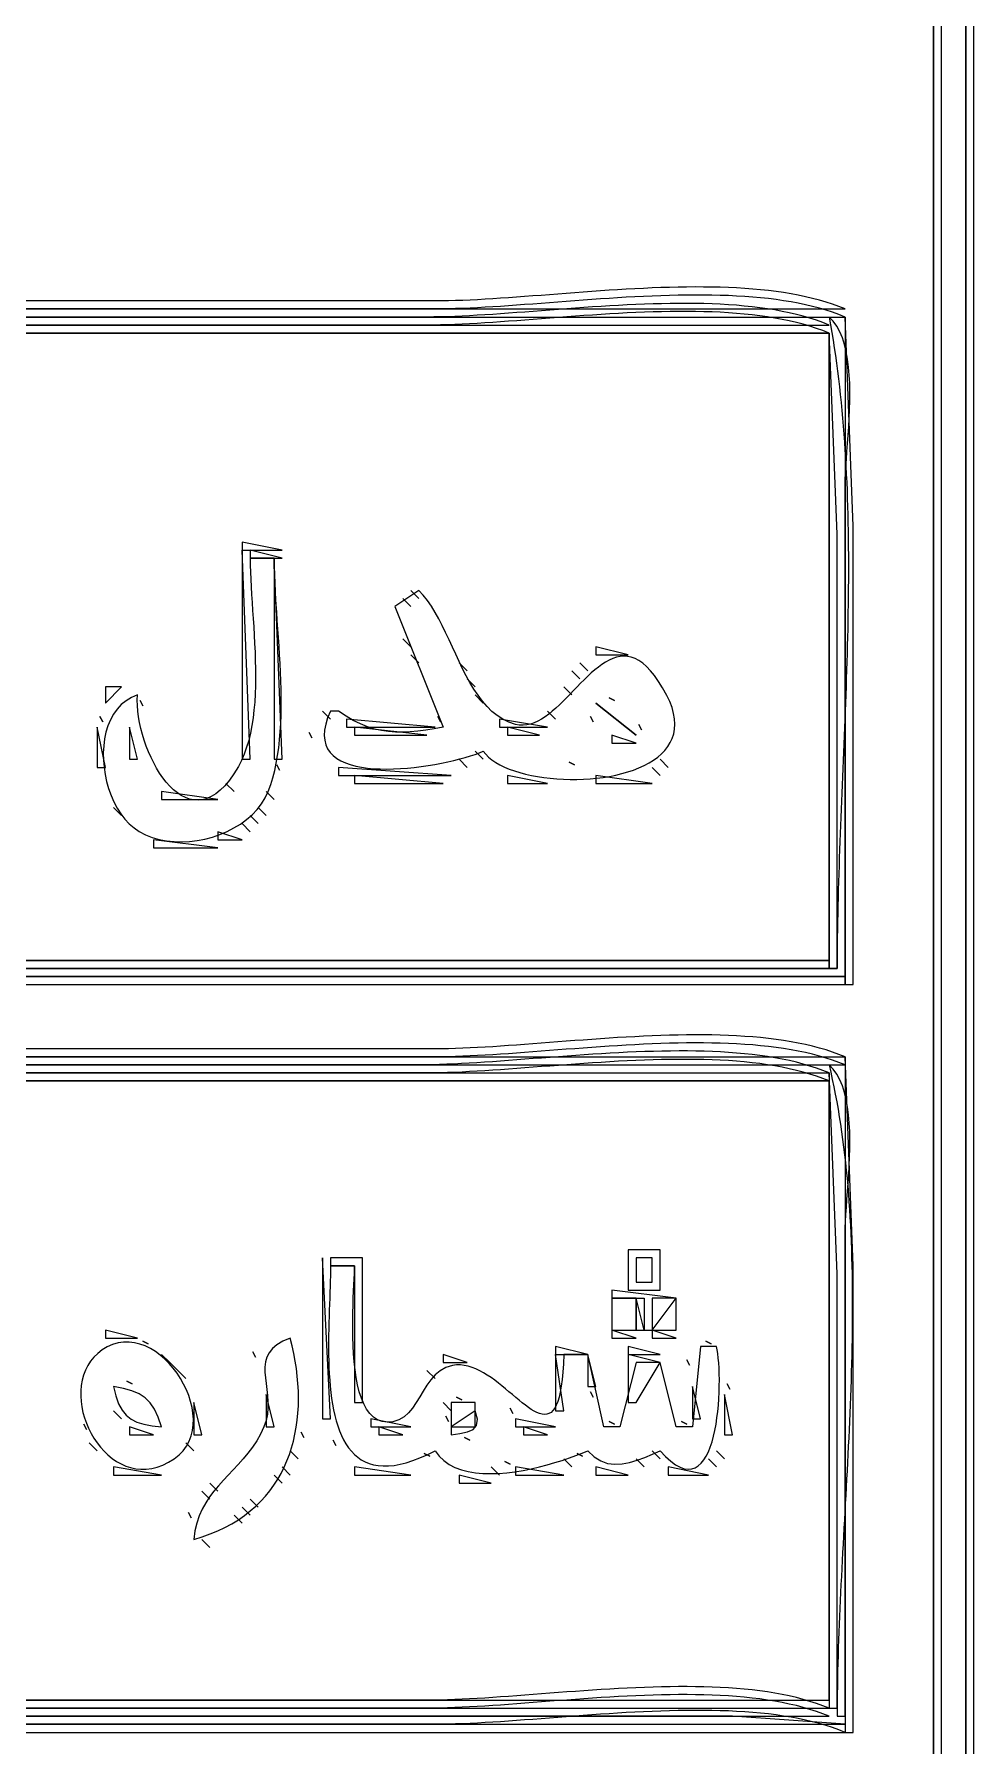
# Model space of a CAD drawing. Extents: x 0 to 1288, y 0 to 860.
# Drawn here: x 1171.2 to 1288, y 434.3 to 647.2 of the extents above; entities that cross this region are included whole.
import ezdxf

# ---------------------------------------------------------------- set-up
doc = ezdxf.new("R2010")
doc.units = 0
for name, color, linetype in [('C19', 19, 'CONTINUOUS'), ('C250', 250, 'CONTINUOUS'), ('C251', 251, 'CONTINUOUS'), ('C252', 252, 'CONTINUOUS'), ('C253', 253, 'CONTINUOUS'), ('C254', 254, 'CONTINUOUS'), ('C29', 29, 'CONTINUOUS'), ('C37', 37, 'CONTINUOUS'), ('C59', 59, 'CONTINUOUS'), ('C7', 7, 'CONTINUOUS')]:
    doc.layers.add(name, color=color, linetype=linetype)

msp = doc.modelspace()

# ---------------------------------------------------------------- linework, layer by layer
at = {"layer": 'C19'}
for points in [[(1198, 582), (1198.0088, 581.1619), (1198.0338, 580.2896), (1198.0723, 579.3859), (1198.1218, 578.454), (1198.1799, 577.4966), (1198.2441, 576.517), (1198.3117, 575.518), (1198.3804, 574.5028), (1198.4476, 573.4742), (1198.5108, 572.4353), (1198.5675, 571.3892), (1198.6152, 570.3387), (1198.6514, 569.2869), (1198.6735, 568.2369), (1198.6791, 567.1915), (1198.6656, 566.1539), (1198.6306, 565.127), (1198.5716, 564.1139), (1198.4859, 563.1174), (1198.3712, 562.1407), (1198.2249, 561.1867), (1198.0445, 560.2585), (1197.8274, 559.359), (1197.5713, 558.4913), (1197.2736, 557.6583), (1196.9317, 556.8631), (1196.5432, 556.1087), (1195.9852, 555.1857), (1195.4243, 554.3887), (1194.8618, 553.7126), (1194.299, 553.1525), (1193.7373, 552.7035), (1193.178, 552.3605), (1192.6226, 552.1185), (1192.0724, 551.9726), (1191.5288, 551.9179), (1190.9931, 551.9493), (1190.4667, 552.0618), (1189.9509, 552.2505), (1189.4472, 552.5105), (1188.9569, 552.8366), (1188.4813, 553.224), (1188.0218, 553.6677), (1187.5798, 554.1628), (1187.1567, 554.7041), (1186.7538, 555.2868), (1186.3724, 555.9058), (1186.014, 556.5563), (1185.68, 557.2332), (1185.3716, 557.9315), (1185.0902, 558.6464), (1184.8372, 559.3727), (1184.614, 560.1055), (1184.422, 560.8399), (1184.2624, 561.5708), (1184.1367, 562.2934), (1184.0463, 563.0025), (1183.9924, 563.6933), (1183.9765, 564.3608), (1184, 565), (1183.2502, 564.6892), (1182.5777, 564.2859), (1181.9807, 563.798), (1181.4579, 563.2333), (1181.0076, 562.5998), (1180.6283, 561.9054), (1180.3186, 561.1581), (1180.0769, 560.3657), (1179.9017, 559.5362), (1179.7914, 558.6775), (1179.7445, 557.7976), (1179.7595, 556.9043), (1179.835, 556.0055), (1179.9692, 555.1093), (1180.1608, 554.2235), (1180.4082, 553.356), (1180.7099, 552.5148), (1181.0644, 551.7079), (1181.47, 550.943), (1181.9254, 550.2281), (1182.429, 549.5713), (1182.9793, 548.9803), (1183.5746, 548.4631), (1184.2137, 548.0277), (1185.0015, 547.617), (1185.8373, 547.2875), (1186.7134, 547.0371), (1187.622, 546.864), (1188.5554, 546.7661), (1189.5057, 546.7416), (1190.4654, 546.7886), (1191.4265, 546.905), (1192.3814, 547.089), (1193.3224, 547.3386), (1194.2416, 547.6519), (1195.1313, 548.0269), (1195.9837, 548.4618), (1196.7912, 548.9546), (1197.546, 549.5033), (1198.2403, 550.106), (1198.8664, 550.7608), (1199.4164, 551.4658), (1199.8828, 552.219), (1200.2577, 553.0185)], [(1219, 578), (1216, 576), (1222, 561), (1220.9118, 560.8055), (1219.8734, 560.6397), (1218.8785, 560.5085), (1217.9207, 560.4176), (1216.9938, 560.3728), (1216.0915, 560.3799), (1215.2074, 560.4447), (1214.3352, 560.573), (1213.4687, 560.7705), (1212.6015, 561.0431), (1211.7273, 561.3966), (1210.8399, 561.8367), (1209.9329, 562.3692), (1209, 563), (1208, 563), (1207.6468, 562.1493), (1207.4029, 561.3624), (1207.2633, 560.6371), (1207.2227, 559.9715), (1207.276, 559.3636), (1207.4181, 558.8113), (1207.6438, 558.3127), (1207.9479, 557.8658), (1208.3254, 557.4685), (1208.7709, 557.1189), (1209.2795, 556.8149), (1209.846, 556.5545), (1210.4651, 556.3358), (1211.1319, 556.1567), (1211.841, 556.0153), (1212.5874, 555.9094), (1213.3659, 555.8372), (1214.1713, 555.7966), (1214.9986, 555.7856), (1215.8425, 555.8021), (1216.698, 555.8443), (1217.5598, 555.9101), (1218.4229, 555.9975), (1219.282, 556.1044), (1220.132, 556.2289), (1220.9678, 556.369), (1221.7842, 556.5227), (1222.5761, 556.6879), (1223.3383, 556.8627), (1224.0657, 557.0451), (1224.7531, 557.233), (1225.3953, 557.4244), (1225.9874, 557.6174), (1226.5239, 557.8099), (1227, 558), (1227.3036, 557.6231), (1227.6657, 557.266), (1228.083, 556.929), (1228.552, 556.6125), (1229.0692, 556.3167), (1229.6312, 556.0419), (1230.2345, 555.7885), (1230.8757, 555.5567), (1231.5515, 555.3468), (1232.2582, 555.1592), (1232.9926, 554.9941), (1233.7511, 554.8518), (1234.5303, 554.7327), (1235.3268, 554.6371), (1236.1371, 554.5652), (1236.9578, 554.5173), (1237.7855, 554.4939), (1238.6167, 554.495), (1239.448, 554.5212), (1240.2759, 554.5726), (1241.097, 554.6496), (1241.9079, 554.7524), (1242.7051, 554.8815), (1243.4852, 555.037), (1244.2447, 555.2193), (1244.9802, 555.4287), (1245.6883, 555.6655), (1246.3655, 555.9299), (1247.0083, 556.2224), (1247.6134, 556.5431), (1248.1774, 556.8925), (1248.6966, 557.2707), (1249.1678, 557.6782), (1249.5875, 558.1152), (1249.9522, 558.5819), (1250.2586, 559.0788), (1250.5031, 559.6061), (1250.6823, 560.1642), (1250.7928, 560.7532), (1250.8311, 561.3736), (1250.7939, 562.0256), (1250.6776, 562.7095), (1250.4788, 563.4257), (1250.1942, 564.1744), (1249.8202, 564.956)], [(1218, 578), (1219, 577), (1218, 578)], [(1249.8201, 564.956), (1249.3071, 565.8803), (1248.8004, 566.6945), (1248.2994, 567.4032), (1247.8041, 568.0109), (1247.3141, 568.5221), (1246.8292, 568.9416), (1246.3491, 569.2738), (1245.8736, 569.5233), (1245.4023, 569.6947), (1244.935, 569.7927), (1244.4715, 569.8216), (1244.0114, 569.7863), (1243.5546, 569.6911), (1243.1008, 569.5408), (1242.6496, 569.3398), (1242.2009, 569.0928), (1241.7543, 568.8043), (1241.3097, 568.4789), (1240.8667, 568.1212), (1240.425, 567.7358), (1239.9845, 567.3273), (1239.5448, 566.9002), (1239.1057, 566.459), (1238.6669, 566.0085), (1238.2282, 565.5531), (1237.7892, 565.0975), (1237.3498, 564.6462), (1236.9097, 564.2038), (1236.4685, 563.7749), (1236.0261, 563.364), (1235.5822, 562.9757), (1235.1365, 562.6147), (1234.6887, 562.2855), (1234.2386, 561.9926), (1233.7859, 561.7407), (1233.3303, 561.5343), (1232.8717, 561.378), (1232.4096, 561.2764), (1231.944, 561.2341), (1231.4744, 561.2556), (1231.0007, 561.3456), (1230.1938, 561.6159), (1229.4408, 561.981), (1228.7377, 562.433), (1228.0805, 562.9644), (1227.4652, 563.5676), (1226.8878, 564.2349), (1226.3443, 564.9588), (1225.8307, 565.7315), (1225.343, 566.5454), (1224.8773, 567.393), (1224.4295, 568.2666), (1223.9956, 569.1585), (1223.5716, 570.0612), (1223.1536, 570.9669), (1222.7376, 571.8682), (1222.3195, 572.7573), (1221.8953, 573.6266), (1221.4612, 574.4685), (1221.013, 575.2754), (1220.5467, 576.0396), (1220.0585, 576.7535), (1219.5442, 577.4095), (1219, 578)], [(688, 518), (1270, 518), (1269.2315, 518.3066), (1268.4407, 518.5916), (1267.6284, 518.8557), (1266.7954, 519.0994), (1265.9426, 519.3234), (1265.0708, 519.5282), (1264.1808, 519.7146), (1263.2735, 519.883), (1262.3497, 520.0343), (1261.4103, 520.1688), (1260.4562, 520.2874), (1259.488, 520.3905), (1258.5068, 520.4789), (1257.5134, 520.5531), (1256.5085, 520.6138), (1255.493, 520.6616), (1254.4678, 520.697), (1253.4337, 520.7208), (1252.3916, 520.7335), (1251.3423, 520.7357), (1250.2866, 520.7281), (1249.2254, 520.7114), (1248.1595, 520.686), (1247.0897, 520.6527), (1246.017, 520.612), (1244.9422, 520.5646), (1243.866, 520.5111), (1242.7893, 520.4521), (1241.7131, 520.3882), (1240.638, 520.3201), (1239.565, 520.2483), (1238.4949, 520.1736), (1237.4286, 520.0964), (1236.3668, 520.0175), (1235.3105, 519.9374), (1234.2605, 519.8568), (1233.2175, 519.7763), (1232.1826, 519.6964), (1231.1564, 519.6179), (1230.1398, 519.5414), (1229.1338, 519.4674), (1228.139, 519.3966), (1227.1565, 519.3296), (1226.1869, 519.267), (1225.2312, 519.2095), (1224.2902, 519.1576), (1223.3648, 519.112), (1222.4557, 519.0733), (1221.5638, 519.0422), (1220.69, 519.0191), (1219.8351, 519.0048), (1219, 519), (1100, 519)], [(1246, 490), (1246, 486), (1247, 486), (1246, 490)], [(1180.228394, 483.928253), (1179.6067, 483.551), (1179.0553, 483.1255), (1178.572, 482.6558), (1178.155, 482.1462), (1177.8024, 481.601), (1177.5123, 481.0242), (1177.2829, 480.4202), (1177.1123, 479.7931), (1176.9985, 479.1472), (1176.9398, 478.4868), (1176.9342, 477.816), (1176.9798, 477.139), (1177.0748, 476.4601), (1177.2174, 475.7835), (1177.4055, 475.1134), (1177.6374, 474.4541), (1177.9111, 473.8098), (1178.2248, 473.1846), (1178.5766, 472.5829), (1178.9647, 472.0088), (1179.3871, 471.4665), (1179.8419, 470.9604), (1180.3273, 470.4945), (1180.8415, 470.0732), (1181.3824, 469.7006), (1181.9484, 469.381), (1182.5373, 469.1187), (1183.1475, 468.9177), (1183.777, 468.7823), (1184.4239, 468.7169), (1185.0864, 468.7255), (1185.7625, 468.8124), (1186.4505, 468.9819), (1187.1483, 469.2381), (1187.8542, 469.5853), (1188.5663, 470.0277)]]:
    msp.add_lwpolyline(points, dxfattribs=at)
at = {"layer": 'C250'}
for points in [[(1, 859), (1, 2), (1287, 2), (1287, 859), (1, 859)], [(689, 610), (689, 532), (1270, 532), (1270, 610), (689, 610)], [(1197, 583), (1197, 557), (1198, 557), (1197, 583)], [(1201, 582), (1201, 557), (1202, 557), (1201, 582)], [(1217, 572), (1218, 571), (1217, 572)], [(1241, 571), (1241, 570), (1245, 570), (1241, 571)], [(1242.666626, 564.666687), (1243.333374, 564.333313), (1242.666626, 564.666687)], [(1207, 563), (1208, 562), (1207, 563)], [(1235, 563), (1236, 562), (1235, 563)], [(1179, 561), (1179, 556), (1180, 556), (1179, 561)], [(1205.333374, 560.333313), (1205.666626, 559.666687), (1205.333374, 560.333313)], [(1211, 561), (1211, 560), (1220, 560), (1211, 561)], [(1249, 557), (1250, 556), (1249, 557)], [(1230, 555), (1230, 554), (1235, 554), (1230, 555)], [(688, 517), (1270, 517), (1269.2305, 517.3067), (1268.4384, 517.5915), (1267.6246, 517.855), (1266.7898, 518.0977), (1265.935, 518.3204), (1265.061, 518.5237), (1264.1687, 518.7081), (1263.259, 518.8745), (1262.3327, 519.0234), (1261.3908, 519.1554), (1260.434, 519.2712), (1259.4633, 519.3714), (1258.4795, 519.4568), (1257.4835, 519.5278), (1256.4761, 519.5853), (1255.4583, 519.6297), (1254.4309, 519.6618), (1253.3947, 519.6822), (1252.3507, 519.6916), (1251.2997, 519.6905), (1250.2426, 519.6797), (1249.1802, 519.6597), (1248.1135, 519.6312), (1247.0432, 519.5949), (1245.9703, 519.5514), (1244.8957, 519.5014), (1243.8201, 519.4454), (1242.7446, 519.3841), (1241.6698, 519.3183), (1240.5968, 519.2484), (1239.5264, 519.1752), (1238.4594, 519.0993), (1237.3967, 519.0214), (1236.3392, 518.942), (1235.2878, 518.8619), (1234.2434, 518.7816), (1233.2067, 518.7019), (1232.1787, 518.6233), (1231.1602, 518.5465), (1230.1522, 518.4722), (1229.1555, 518.4009), (1228.1709, 518.3334), (1227.1993, 518.2703), (1226.2416, 518.2122), (1225.2987, 518.1597), (1224.3714, 518.1136), (1223.4606, 518.0744), (1222.5672, 518.0428), (1221.6921, 518.0194), (1220.836, 518.0049), (1220, 518), (1101, 518)], [(1272, 520), (1272, 436), (1273, 436), (1273, 494), (1272, 520)], [(1270, 519), (1270.2096, 518.0965), (1270.4099, 517.1875), (1270.6009, 516.2729), (1270.7829, 515.353), (1270.956, 514.4279), (1271.1204, 513.4977), (1271.2762, 512.5625), (1271.4236, 511.6225), (1271.5629, 510.6779), (1271.694, 509.7286), (1271.8174, 508.775), (1271.933, 507.817), (1272.0411, 506.8549), (1272.1418, 505.8887), (1272.2353, 504.9187), (1272.3218, 503.9449), (1272.4015, 502.9674), (1272.4744, 501.9865), (1272.5409, 501.0022), (1272.601, 500.0147), (1272.6549, 499.0241), (1272.7029, 498.0305), (1272.7449, 497.034), (1272.7814, 496.0349), (1272.8123, 495.0332), (1272.8379, 494.029), (1272.8583, 493.0226), (1272.8738, 492.014), (1272.8844, 491.0033), (1272.8904, 489.9907), (1272.8919, 488.9764), (1272.8891, 487.9604), (1272.8821, 486.9429), (1272.8712, 485.9241), (1272.8565, 484.904), (1272.8381, 483.8828), (1272.8163, 482.8606), (1272.7912, 481.8375), (1272.7629, 480.8138), (1272.7317, 479.7894), (1272.6978, 478.7647), (1272.6612, 477.7396), (1272.6221, 476.7143), (1272.5808, 475.689), (1272.5374, 474.6637), (1272.492, 473.6387), (1272.4449, 472.614), (1272.3962, 471.5898), (1272.346, 470.5662), (1272.2946, 469.5434), (1272.2421, 468.5214), (1272.1887, 467.5005), (1272.1346, 466.4807), (1272.0798, 465.4621), (1272.0247, 464.445), (1271.9693, 463.4294), (1271.9138, 462.4155), (1271.8584, 461.4034), (1271.8033, 460.3933), (1271.7487, 459.3852), (1271.6946, 458.3793), (1271.6413, 457.3758), (1271.589, 456.3747), (1271.5378, 455.3762), (1271.4879, 454.3805), (1271.4394, 453.3876), (1271.3925, 452.3977), (1271.3475, 451.411), (1271.3044, 450.4275), (1271.2634, 449.4475), (1271.2247, 448.4709), (1271.1886, 447.498), (1271.155, 446.529), (1271.1243, 445.5638), (1271.0965, 444.6027), (1271.0719, 443.6458), (1271.0506, 442.6933), (1271.0328, 441.7451), (1271.0187, 440.8016), (1271.0084, 439.8628), (1271.0021, 438.9289), (1271, 438), (1272, 438), (1272, 498), (1272.0119, 498.7367), (1272.045, 499.5405), (1272.0948, 500.404), (1272.1571, 501.32), (1272.2276, 502.2811), (1272.3019, 503.2802), (1272.3759, 504.3098), (1272.4452, 505.3627), (1272.5055, 506.4317), (1272.5525, 507.5094), (1272.5819, 508.5886), (1272.5894, 509.6619), (1272.5708, 510.7222), (1272.5217, 511.762), (1272.4378, 512.7741), (1272.3149, 513.7513), (1272.1486, 514.6862), (1271.9347, 515.5715), (1271.6688, 516.4), (1271.3467, 517.1644), (1270.964, 517.8574), (1270.5166, 518.4716), (1270, 519)], [(1207, 495), (1207, 475), (1208, 475), (1207, 495)], [(1208, 494), (1207.9963, 493.3963), (1207.986, 492.7644), (1207.9703, 492.1065), (1207.9502, 491.4247), (1207.927, 490.7213), (1207.9017, 489.9982), (1207.8755, 489.2578), (1207.8495, 488.5022), (1207.8248, 487.7334), (1207.8027, 486.9538), (1207.7842, 486.1653), (1207.7705, 485.3703), (1207.7626, 484.5707), (1207.7618, 483.7689), (1207.7692, 482.9669), (1207.7859, 482.1669), (1207.8131, 481.3711), (1207.8518, 480.5816), (1207.9033, 479.8005), (1207.9686, 479.0301), (1208.0489, 478.2725), (1208.1453, 477.5298), (1208.259, 476.8042), (1208.3912, 476.0979), (1208.5428, 475.4129), (1208.7152, 474.7515), (1208.9093, 474.1159), (1209.1264, 473.508), (1209.3676, 472.9303), (1209.634, 472.3847), (1209.9268, 471.8734), (1210.2471, 471.3987), (1210.596, 470.9625), (1210.9747, 470.5672), (1211.3842, 470.2149), (1211.8259, 469.9077), (1212.3007, 469.6477), (1212.8098, 469.4372), (1213.3544, 469.2782), (1213.9355, 469.173), (1214.5544, 469.1237), (1215.2121, 469.1324), (1215.9099, 469.2013), (1216.6488, 469.3326), (1217.4299, 469.5284), (1218.2545, 469.7909), (1219.1236, 470.1222), (1220.0384, 470.5245), (1221, 471), (1221.5009, 470.3472), (1222.0863, 469.7914), (1222.7487, 469.3274), (1223.4807, 468.9498), (1224.2746, 468.6535), (1225.123, 468.4333), (1226.0185, 468.284), (1226.9535, 468.2003), (1227.9206, 468.177), (1228.9122, 468.2089), (1229.9208, 468.2909), (1230.9391, 468.4176), (1231.9594, 468.5839), (1232.9743, 468.7845), (1233.9763, 469.0142), (1234.958, 469.2679), (1235.9117, 469.5402), (1236.8301, 469.8261), (1237.7056, 470.1202), (1238.5307, 470.4174), (1239.298, 470.7123), (1240, 471), (1240.7896, 470.2531), (1241.6139, 469.7471), (1242.4692, 469.4539), (1243.3516, 469.3454), (1244.2573, 469.3935), (1245.1823, 469.5701), (1246.1229, 469.8472), (1247.0753, 470.1965), (1248.0356, 470.5902), (1249, 471), (1249.6746, 470.2845), (1250.3101, 469.7131), (1250.9074, 469.2786), (1251.4675, 468.9738), (1251.9913, 468.7915), (1252.4798, 468.7246), (1252.934, 468.7659), (1253.3549, 468.9082), (1253.7434, 469.1444), (1254.1006, 469.4673), (1254.4273, 469.8697), (1254.7247, 470.3445), (1254.9936, 470.8845), (1255.235, 471.4825), (1255.45, 472.1314), (1255.6395, 472.824), (1255.8044, 473.5531), (1255.9458, 474.3116), (1256.0646, 475.0923), (1256.1619, 475.888), (1256.2385, 476.6916), (1256.2954, 477.4958), (1256.3337, 478.2936), (1256.3543, 479.0778), (1256.3583, 479.8411), (1256.3464, 480.5765), (1256.3199, 481.2767), (1256.2795, 481.9347), (1256.2264, 482.5431), (1256.1614, 483.0949), (1256.0856, 483.5829), (1256, 484), (1254, 484), (1253, 474), (1251, 474), (1249, 482), (1246, 482), (1244, 474), (1242, 474), (1240, 483), (1237, 483), (1236.9592, 481.8422), (1236.8963, 480.7982), (1236.8116, 479.8635), (1236.7059, 479.0337), (1236.5796, 478.3045), (1236.4334, 477.6712), (1236.2678, 477.1296), (1236.0833, 476.6753), (1235.8807, 476.3036), (1235.6603, 476.0104), (1235.4229, 475.791), (1235.1689, 475.6412), (1234.899, 475.5564), (1234.6137, 475.5322), (1234.3136, 475.5643), (1233.9993, 475.6481), (1233.6712, 475.7793), (1233.3301, 475.9534), (1232.9765, 476.1661), (1232.6109, 476.4127), (1232.2339, 476.6891), (1231.8461, 476.9906), (1231.4481, 477.313), (1231.0404, 477.6517), (1230.6236, 478.0024), (1230.1983, 478.3605), (1229.765, 478.7218), (1229.3244, 479.0817), (1228.8769, 479.4358), (1228.4232, 479.7797), (1227.9639, 480.109), (1227.4994, 480.4192), (1227.0304, 480.706), (1226.5575, 480.9648), (1226.0812, 481.1913), (1225.6021, 481.3811), (1225.1207, 481.5296), (1224.6377, 481.6326), (1224.1536, 481.6854), (1223.6689, 481.6838), (1223.1844, 481.6234), (1222.3575, 481.3723), (1221.6442, 480.9734), (1221.025, 480.4539), (1220.4808, 479.8411), (1219.9922, 479.1623), (1219.5399, 478.4448), (1219.1046, 477.7159), (1218.667, 477.0029), (1218.2079, 476.333), (1217.708, 475.7336), (1217.1478, 475.2319), (1216.5083, 474.8553), (1215.77, 474.6311), (1215.0664, 474.5752), (1214.4299, 474.6595), (1213.857, 474.8742), (1213.3447, 475.2098), (1212.8899, 475.6564), (1212.4893, 476.2045), (1212.1397, 476.8443), (1211.8381, 477.5661), (1211.5812, 478.3604), (1211.3659, 479.2174), (1211.1891, 480.1273), (1211.0474, 481.0807), (1210.9379, 482.0677), (1210.8573, 483.0787), (1210.8024, 484.104), (1210.7701, 485.1339), (1210.7572, 486.1587), (1210.7606, 487.1689), (1210.7771, 488.1546), (1210.8034, 489.1062), (1210.8366, 490.0141), (1210.8733, 490.8685), (1210.9105, 491.6598), (1210.9449, 492.3782), (1210.9734, 493.0142), (1210.9928, 493.558), (1211, 494), (1208, 494)], [(1243, 490), (1243, 486), (1246, 486), (1246, 490), (1243, 490)], [(1248, 490), (1248, 486), (1251, 486), (1251, 490), (1248, 490)], [(1248, 486), (1248, 485), (1251, 485), (1248, 486)], [(1245, 483), (1245, 477), (1246, 477), (1249, 482), (1245, 483)], [(1181, 479), (1181.2976, 477.839), (1181.6496, 476.8736), (1182.0724, 476.0847), (1182.582, 475.4534), (1183.1947, 474.9609), (1183.9266, 474.5882), (1184.794, 474.3164), (1185.8131, 474.1267), (1187, 474), (1186.5857, 475.194), (1186.1205, 476.1744), (1185.5818, 476.9667), (1184.9471, 477.5964), (1184.1941, 478.089), (1183.3002, 478.4701), (1182.2429, 478.7652), (1181, 479)], [(1223, 477), (1223, 474), (1226, 474), (1226, 477), (1223, 477)], [(1204.333374, 473.333344), (1204.666626, 472.666656), (1204.333374, 473.333344)], [(1214, 474), (1214, 473), (1217, 473), (1214, 474)], [(1190, 472), (1191, 471), (1190, 472)], [(1203, 471), (1204, 470), (1203, 471)], [(1202, 469), (1203, 468), (1202, 469)], [(1228, 469), (1229, 468), (1228, 469)], [(1224, 468), (1224, 467), (1228, 467), (1224, 468)], [(1197, 464), (1198, 463), (1197, 464)], [(687, 438), (687, 437), (1272, 437), (1258, 438), (1227, 438), (1112, 438), (687, 438)]]:
    msp.add_lwpolyline(points, dxfattribs=at)
at = {"layer": 'C251'}
for points in [[(1283, 855), (1283, 6), (1284, 6), (1284, 609), (1284, 782), (1284, 832), (1283, 855)], [(687, 613), (1272, 613), (1271.2315, 613.3066), (1270.4407, 613.5916), (1269.6284, 613.8557), (1268.7954, 614.0994), (1267.9426, 614.3234), (1267.0708, 614.5282), (1266.1808, 614.7146), (1265.2735, 614.883), (1264.3497, 615.0343), (1263.4103, 615.1688), (1262.4562, 615.2874), (1261.488, 615.3905), (1260.5068, 615.4789), (1259.5134, 615.5531), (1258.5085, 615.6138), (1257.493, 615.6616), (1256.4678, 615.697), (1255.4337, 615.7208), (1254.3916, 615.7335), (1253.3423, 615.7357), (1252.2866, 615.7281), (1251.2254, 615.7114), (1250.1595, 615.686), (1249.0897, 615.6527), (1248.017, 615.612), (1246.9422, 615.5646), (1245.866, 615.5111), (1244.7893, 615.4521), (1243.7131, 615.3882), (1242.638, 615.3201), (1241.565, 615.2483), (1240.4949, 615.1736), (1239.4286, 615.0964), (1238.3668, 615.0175), (1237.3105, 614.9374), (1236.2605, 614.8568), (1235.2175, 614.7763), (1234.1826, 614.6964), (1233.1564, 614.6179), (1232.1398, 614.5414), (1231.1338, 614.4674), (1230.139, 614.3966), (1229.1565, 614.3296), (1228.1869, 614.267), (1227.2312, 614.2095), (1226.2902, 614.1576), (1225.3648, 614.112), (1224.4557, 614.0733), (1223.5638, 614.0422), (1222.69, 614.0191), (1221.8351, 614.0048), (1221, 614), (1102, 614)], [(1272, 612), (1272, 529), (1273, 529), (1273, 586), (1272, 612)], [(1270, 610), (1270, 531), (1271, 531), (1271, 585), (1270, 610)], [(1197, 584), (1197, 583), (1202, 583), (1197, 584)], [(1224, 569), (1225, 568), (1224, 569)], [(1239, 569), (1240, 568), (1239, 569)], [(1180, 566), (1180, 564), (1182, 566), (1180, 566)], [(1229, 562), (1229, 561), (1235, 561), (1229, 562)], [(1240.333374, 562.333313), (1240.666626, 561.666687), (1240.333374, 562.333313)], [(1243, 560), (1243, 559), (1246, 559), (1243, 560)], [(1226, 558), (1227, 557), (1226, 558)], [(1209, 556), (1209, 555), (1223, 555), (1209, 556)], [(1237.666626, 556.666687), (1238.333374, 556.333313), (1237.666626, 556.666687)], [(1195, 554), (1196, 553), (1195, 554)], [(1187, 553), (1187, 552), (1194, 552), (1187, 553)], [(1186, 547), (1186, 546), (1194, 546), (1186, 547)], [(1194, 548), (1194, 547), (1197, 547), (1194, 548)], [(689, 517), (689, 440), (1270, 440), (1270, 517), (689, 517)], [(1245, 496), (1245, 491), (1249, 491), (1249, 496), (1245, 496)], [(1254.666626, 484.666656), (1255.333374, 484.333344), (1254.666626, 484.666656)], [(1187, 483), (1188, 482), (1187, 483)], [(1188, 482), (1189, 481), (1188, 482)], [(1222, 483), (1222, 482), (1225, 482), (1222, 483)], [(1252.333374, 482.333344), (1252.666626, 481.666656), (1252.333374, 482.333344)], [(1182.666626, 479.666656), (1183.333374, 479.333344), (1182.666626, 479.666656)], [(1189, 481), (1190, 480), (1189, 481)], [(1220, 481), (1221, 480), (1220, 481)], [(1191, 477), (1191, 473), (1192, 473), (1191, 477)], [(1257, 478), (1257, 473), (1258, 473), (1257, 478)], [(1226, 476), (1223, 474), (1223, 473), (1224.1035, 473.1502), (1225.0326, 473.3514), (1225.737, 473.6703), (1226.1666, 474.1735), (1226.271, 474.9278), (1226, 476)], [(1251.666626, 474.666656), (1252.333374, 474.333344), (1251.666626, 474.666656)], [(1224.666626, 472.666656), (1225.333374, 472.333344), (1224.666626, 472.666656)], [(1232, 474), (1232, 473), (1235, 473), (1232, 474)], [(1178, 472), (1179, 471), (1178, 472)], [(1208.333374, 472.333344), (1208.666626, 471.666656), (1208.333374, 472.333344)], [(1238.666626, 470.666656), (1239.333374, 470.333344), (1238.666626, 470.666656)], [(1211, 469), (1211, 468), (1218, 468), (1211, 469)], [(1229.666626, 469.666656), (1230.333374, 469.333344), (1229.666626, 469.666656)], [(1231, 469), (1231, 468), (1237, 468), (1231, 469)], [(1246, 470), (1247, 469), (1246, 470)], [(1250, 469), (1250, 468), (1255, 468), (1250, 469)], [(1201, 468), (1202, 467), (1201, 468)], [(1192, 466), (1193, 465), (1192, 466)], [(1190.333374, 463.333344), (1190.666626, 462.666656), (1190.333374, 463.333344)], [(1192, 460), (1193, 459), (1192, 460)], [(689, 439), (1270, 439), (1269.2305, 439.3067), (1268.4384, 439.5915), (1267.6245, 439.855), (1266.7898, 440.0977), (1265.9349, 440.3204), (1265.061, 440.5237), (1264.1687, 440.7081), (1263.259, 440.8745), (1262.3327, 441.0234), (1261.3907, 441.1554), (1260.4339, 441.2712), (1259.4632, 441.3714), (1258.4794, 441.4568), (1257.4834, 441.5278), (1256.476, 441.5853), (1255.4582, 441.6297), (1254.4308, 441.6618), (1253.3946, 441.6822), (1252.3506, 441.6916), (1251.2996, 441.6905), (1250.2425, 441.6797), (1249.1802, 441.6597), (1248.1134, 441.6312), (1247.0432, 441.5949), (1245.9703, 441.5514), (1244.8957, 441.5014), (1243.8201, 441.4454), (1242.7445, 441.3841), (1241.6698, 441.3183), (1240.5968, 441.2484), (1239.5264, 441.1752), (1238.4594, 441.0993), (1237.3967, 441.0214), (1236.3392, 440.942), (1235.2878, 440.8619), (1234.2434, 440.7816), (1233.2067, 440.7019), (1232.1787, 440.6233), (1231.1603, 440.5465), (1230.1522, 440.4722), (1229.1555, 440.4009), (1228.1709, 440.3334), (1227.1993, 440.2703), (1226.2416, 440.2122), (1225.2987, 440.1597), (1224.3714, 440.1136), (1223.4606, 440.0744), (1222.5672, 440.0428), (1221.6921, 440.0194), (1220.836, 440.0049), (1220, 440), (1101, 440)], [(686, 436), (1272, 436), (1271.2315, 436.3066), (1270.4407, 436.5916), (1269.6284, 436.8557), (1268.7954, 437.0994), (1267.9426, 437.3234), (1267.0707, 437.5282), (1266.1808, 437.7146), (1265.2735, 437.883), (1264.3497, 438.0343), (1263.4103, 438.1688), (1262.4561, 438.2874), (1261.488, 438.3905), (1260.5068, 438.4789), (1259.5133, 438.5531), (1258.5084, 438.6138), (1257.493, 438.6616), (1256.4678, 438.697), (1255.4337, 438.7208), (1254.3916, 438.7335), (1253.3422, 438.7357), (1252.2866, 438.7281), (1251.2253, 438.7114), (1250.1595, 438.686), (1249.0897, 438.6527), (1248.017, 438.612), (1246.9422, 438.5646), (1245.866, 438.5111), (1244.7893, 438.4521), (1243.7131, 438.3882), (1242.638, 438.3201), (1241.565, 438.2483), (1240.495, 438.1736), (1239.4286, 438.0964), (1238.3669, 438.0175), (1237.3105, 437.9374), (1236.2605, 437.8568), (1235.2176, 437.7763), (1234.1826, 437.6964), (1233.1564, 437.6179), (1232.1399, 437.5414), (1231.1338, 437.4674), (1230.1391, 437.3966), (1229.1565, 437.3296), (1228.187, 437.267), (1227.2313, 437.2095), (1226.2902, 437.1576), (1225.3648, 437.112), (1224.4557, 437.0733), (1223.5638, 437.0422), (1222.69, 437.0191), (1221.8351, 437.0048), (1221, 437), (1101, 437)]]:
    msp.add_lwpolyline(points, dxfattribs=at)
at = {"layer": 'C252'}
for points in [[(686, 612), (1272, 612), (1271.2315, 612.3066), (1270.4407, 612.5916), (1269.6284, 612.8557), (1268.7954, 613.0994), (1267.9426, 613.3234), (1267.0708, 613.5282), (1266.1808, 613.7146), (1265.2735, 613.883), (1264.3497, 614.0343), (1263.4103, 614.1688), (1262.4562, 614.2874), (1261.488, 614.3905), (1260.5068, 614.4789), (1259.5134, 614.5531), (1258.5085, 614.6138), (1257.493, 614.6616), (1256.4678, 614.697), (1255.4337, 614.7208), (1254.3916, 614.7335), (1253.3423, 614.7357), (1252.2866, 614.7281), (1251.2254, 614.7114), (1250.1595, 614.686), (1249.0897, 614.6527), (1248.017, 614.612), (1246.9422, 614.5646), (1245.866, 614.5111), (1244.7893, 614.4521), (1243.7131, 614.3882), (1242.638, 614.3201), (1241.565, 614.2483), (1240.4949, 614.1736), (1239.4286, 614.0964), (1238.3668, 614.0175), (1237.3105, 613.9374), (1236.2605, 613.8568), (1235.2175, 613.7763), (1234.1826, 613.6964), (1233.1564, 613.6179), (1232.1398, 613.5414), (1231.1338, 613.4674), (1230.139, 613.3966), (1229.1565, 613.3296), (1228.1869, 613.267), (1227.2312, 613.2095), (1226.2902, 613.1576), (1225.3648, 613.112), (1224.4557, 613.0733), (1223.5638, 613.0422), (1222.69, 613.0191), (1221.8351, 613.0048), (1221, 613), (1101, 613)], [(688, 610), (1270, 610), (1269.2305, 610.3067), (1268.4384, 610.5915), (1267.6246, 610.855), (1266.7898, 611.0977), (1265.935, 611.3204), (1265.061, 611.5237), (1264.1687, 611.7081), (1263.259, 611.8745), (1262.3327, 612.0234), (1261.3908, 612.1554), (1260.434, 612.2712), (1259.4633, 612.3714), (1258.4795, 612.4568), (1257.4835, 612.5278), (1256.4761, 612.5853), (1255.4583, 612.6297), (1254.4309, 612.6618), (1253.3947, 612.6822), (1252.3507, 612.6916), (1251.2997, 612.6905), (1250.2426, 612.6797), (1249.1802, 612.6597), (1248.1135, 612.6312), (1247.0432, 612.5949), (1245.9703, 612.5514), (1244.8957, 612.5014), (1243.8201, 612.4454), (1242.7446, 612.3841), (1241.6698, 612.3183), (1240.5968, 612.2484), (1239.5264, 612.1752), (1238.4594, 612.0993), (1237.3967, 612.0214), (1236.3392, 611.942), (1235.2878, 611.8619), (1234.2434, 611.7816), (1233.2067, 611.7019), (1232.1787, 611.6233), (1231.1602, 611.5465), (1230.1522, 611.4722), (1229.1555, 611.4009), (1228.1709, 611.3334), (1227.1993, 611.2703), (1226.2416, 611.2122), (1225.2987, 611.1597), (1224.3714, 611.1136), (1223.4606, 611.0744), (1222.5672, 611.0428), (1221.6921, 611.0194), (1220.836, 611.0049), (1220, 611), (1101, 611)], [(1198, 583), (1198, 582), (1202, 582), (1198, 583)], [(1218, 570), (1219, 569), (1218, 570)], [(1238, 568), (1239, 567), (1238, 568)], [(1184.333374, 564.333313), (1184.666626, 563.666687), (1184.333374, 564.333313)], [(1237, 566), (1238, 565), (1237, 566)], [(1179.333374, 562.333313), (1179.666626, 561.666687), (1179.333374, 562.333313)], [(1221.333374, 562.333313), (1221.666626, 561.666687), (1221.333374, 562.333313)], [(1241, 564), (1246, 560), (1241, 564)], [(1183, 561), (1183, 557), (1184, 557), (1183, 561)], [(1246.333374, 561.333313), (1246.666626, 560.666687), (1246.333374, 561.333313)], [(1201.333374, 556.333313), (1201.666626, 555.666687), (1201.333374, 556.333313)], [(1248, 556), (1249, 555), (1248, 556)], [(1211, 555), (1211, 554), (1222, 554), (1211, 555)], [(1200, 553), (1201, 552), (1200, 553)], [(1181, 551), (1182, 550), (1181, 551)], [(1197, 549), (1198, 548), (1197, 549)], [(686, 520), (1272, 520), (1271.2315, 520.3066), (1270.4407, 520.5916), (1269.6284, 520.8557), (1268.7954, 521.0994), (1267.9426, 521.3234), (1267.0708, 521.5282), (1266.1808, 521.7146), (1265.2735, 521.883), (1264.3497, 522.0343), (1263.4103, 522.1688), (1262.4562, 522.2874), (1261.488, 522.3905), (1260.5068, 522.4789), (1259.5134, 522.5531), (1258.5085, 522.6138), (1257.493, 522.6616), (1256.4678, 522.697), (1255.4337, 522.7208), (1254.3916, 522.7335), (1253.3423, 522.7357), (1252.2866, 522.7281), (1251.2254, 522.7114), (1250.1595, 522.686), (1249.0897, 522.6527), (1248.017, 522.612), (1246.9422, 522.5646), (1245.866, 522.5111), (1244.7893, 522.4521), (1243.7131, 522.3882), (1242.638, 522.3201), (1241.565, 522.2483), (1240.4949, 522.1736), (1239.4286, 522.0964), (1238.3668, 522.0175), (1237.3105, 521.9374), (1236.2605, 521.8568), (1235.2175, 521.7763), (1234.1826, 521.6964), (1233.1564, 521.6179), (1232.1398, 521.5414), (1231.1338, 521.4674), (1230.139, 521.3966), (1229.1565, 521.3296), (1228.1869, 521.267), (1227.2312, 521.2095), (1226.2902, 521.1576), (1225.3648, 521.112), (1224.4557, 521.0733), (1223.5638, 521.0422), (1222.69, 521.0191), (1221.8351, 521.0048), (1221, 521), (1101, 521)], [(1246, 495), (1246, 492), (1248, 492), (1248, 495), (1246, 495)], [(1180, 486), (1180, 485), (1184, 485), (1180, 486)], [(1243, 486), (1243, 485), (1246, 485), (1243, 486)], [(1236, 483), (1236, 476), (1237, 476), (1236, 483)], [(1257.333374, 479.333344), (1257.666626, 478.666656), (1257.333374, 479.333344)], [(1200, 478), (1200, 474), (1201, 474), (1200, 478)], [(1240.333374, 478.333344), (1240.666626, 477.666656), (1240.333374, 478.333344)], [(1230.333374, 476.333344), (1230.666626, 475.666656), (1230.333374, 476.333344)], [(1248, 471), (1249, 470), (1248, 471)], [(1181, 469), (1181, 468), (1187, 468), (1181, 469)], [(1237, 470), (1238, 469), (1237, 470)], [(1241, 469), (1241, 468), (1245, 468), (1241, 469)], [(1198, 465), (1199, 464), (1198, 465)]]:
    msp.add_lwpolyline(points, dxfattribs=at)
at = {"layer": 'C253'}
for points in [[(1217, 577), (1218, 576), (1217, 577)], [(1225, 567), (1226, 566), (1225, 567)], [(1226, 565), (1227, 564), (1226, 565)], [(1230, 561), (1230, 560), (1234, 560), (1230, 561)], [(1224, 557), (1225, 556), (1224, 557)], [(1241, 555), (1241, 554), (1248, 554), (1241, 555)], [(1199, 551), (1200, 550), (1199, 551)], [(1270, 518), (1270, 439), (1271, 439), (1271, 493), (1270, 518)], [(1243, 491), (1243, 490), (1247, 490), (1247, 486), (1248, 486), (1251, 490), (1243, 491)], [(1188.5662, 470.0277), (1189.1672, 470.5017), (1189.6745, 471.0273), (1190.0915, 471.5988), (1190.4217, 472.2105), (1190.6688, 472.857), (1190.8364, 473.5326), (1190.9279, 474.2316), (1190.9469, 474.9486), (1190.897, 475.6779), (1190.7817, 476.414), (1190.6046, 477.1511), (1190.3693, 477.8838), (1190.0793, 478.6064), (1189.7381, 479.3134), (1189.3494, 479.9991), (1188.9166, 480.6579), (1188.4434, 481.2843), (1187.9333, 481.8726), (1187.3899, 482.4173), (1186.8166, 482.9128), (1186.2171, 483.3534), (1185.595, 483.7336), (1184.9537, 484.0478), (1184.2969, 484.2903), (1183.628, 484.4557), (1182.9508, 484.5382), (1182.2686, 484.5323), (1181.5851, 484.4324), (1180.9038, 484.2329), (1180.2284, 483.9282)], [(1191, 460), (1192.041, 460.3156), (1193.0342, 460.6695), (1193.9802, 461.0606), (1194.8795, 461.4876), (1195.7328, 461.9493), (1196.5405, 462.4444), (1197.3033, 462.9719), (1198.0218, 463.5304), (1198.6964, 464.1188), (1199.3278, 464.7359), (1199.9166, 465.3804), (1200.4633, 466.0511), (1200.9685, 466.7469), (1201.4327, 467.4665), (1201.8566, 468.2087), (1202.2406, 468.9723), (1202.5855, 469.7562), (1202.8916, 470.559), (1203.1598, 471.3795), (1203.3903, 472.2167), (1203.584, 473.0692), (1203.7413, 473.9359), (1203.8628, 474.8155), (1203.949, 475.7069), (1204.0006, 476.6087), (1204.0182, 477.5199), (1204.0022, 478.4392), (1203.9533, 479.3655), (1203.872, 480.2974), (1203.7589, 481.2337), (1203.6145, 482.1734), (1203.4396, 483.1151), (1203.2345, 484.0577), (1203, 485), (1202.0708, 484.627), (1201.3351, 484.2027), (1200.7726, 483.7306), (1200.363, 483.214), (1200.0861, 482.6563), (1199.9215, 482.061), (1199.849, 481.4313), (1199.8484, 480.7709), (1199.8992, 480.083), (1199.9813, 479.371), (1200.0744, 478.6384), (1200.1581, 477.8885), (1200.2123, 477.1249), (1200.2166, 476.3508), (1200.1507, 475.5696), (1199.9944, 474.7849), (1199.7275, 474), (1199.3045, 473.0991), (1198.8256, 472.2586), (1198.2999, 471.4698), (1197.7366, 470.7242), (1197.1447, 470.013), (1196.5334, 469.3279), (1195.9118, 468.66), (1195.289, 468.0009), (1194.6741, 467.342), (1194.0762, 466.6746), (1193.5045, 465.9901), (1192.968, 465.28), (1192.4759, 464.5357), (1192.0373, 463.7486), (1191.6613, 462.9101), (1191.357, 462.0115), (1191.1335, 461.0443), (1191, 460)], [(1198.333374, 483.333344), (1198.666626, 482.666656), (1198.333374, 483.333344)], [(1245, 484), (1245, 483), (1249, 483), (1245, 484)], [(1253, 479), (1253, 475), (1254, 475), (1253, 479)], [(1181, 476), (1182, 475), (1181, 476)], [(1213, 475), (1213, 474), (1218, 474), (1213, 475)], [(1231, 475), (1231, 474), (1236, 474), (1231, 475)], [(1242.666626, 474.666656), (1243.333374, 474.333344), (1242.666626, 474.666656)], [(1177.333374, 474.333344), (1177.666626, 473.666656), (1177.333374, 474.333344)], [(1183, 474), (1183, 473), (1186, 473), (1183, 474)], [(1219.666626, 470.666656), (1220.333374, 470.333344), (1219.666626, 470.666656)], [(1256, 471), (1257, 470), (1256, 471)], [(1255, 470), (1256, 469), (1255, 470)], [(1193, 467), (1194, 466), (1193, 467)], [(1196, 463), (1197, 462), (1196, 463)]]:
    msp.add_lwpolyline(points, dxfattribs=at)
at = {"layer": 'C254'}
for points in [[(5, 855), (5, 6), (1283, 6), (1283, 855), (5, 855)], [(688, 611), (1270, 611), (1269.2305, 611.3067), (1268.4384, 611.5915), (1267.6246, 611.855), (1266.7898, 612.0977), (1265.935, 612.3204), (1265.061, 612.5237), (1264.1687, 612.7081), (1263.259, 612.8745), (1262.3327, 613.0234), (1261.3908, 613.1554), (1260.434, 613.2712), (1259.4633, 613.3714), (1258.4795, 613.4568), (1257.4835, 613.5278), (1256.4761, 613.5853), (1255.4583, 613.6297), (1254.4309, 613.6618), (1253.3947, 613.6822), (1252.3507, 613.6916), (1251.2997, 613.6905), (1250.2426, 613.6797), (1249.1802, 613.6597), (1248.1135, 613.6312), (1247.0432, 613.5949), (1245.9703, 613.5514), (1244.8957, 613.5014), (1243.8201, 613.4454), (1242.7446, 613.3841), (1241.6698, 613.3183), (1240.5968, 613.2484), (1239.5264, 613.1752), (1238.4594, 613.0993), (1237.3967, 613.0214), (1236.3392, 612.942), (1235.2878, 612.8619), (1234.2434, 612.7816), (1233.2067, 612.7019), (1232.1787, 612.6233), (1231.1602, 612.5465), (1230.1522, 612.4722), (1229.1555, 612.4009), (1228.1709, 612.3334), (1227.1993, 612.2703), (1226.2416, 612.2122), (1225.2987, 612.1597), (1224.3714, 612.1136), (1223.4606, 612.0744), (1222.5672, 612.0428), (1221.6921, 612.0194), (1220.836, 612.0049), (1220, 612), (1101, 612)], [(1210, 562), (1210, 561), (1221, 561), (1210, 562)], [(686, 519), (1272, 519), (1271.2315, 519.3066), (1270.4407, 519.5916), (1269.6284, 519.8557), (1268.7954, 520.0994), (1267.9426, 520.3234), (1267.0708, 520.5282), (1266.1808, 520.7146), (1265.2735, 520.883), (1264.3497, 521.0343), (1263.4103, 521.1688), (1262.4562, 521.2874), (1261.488, 521.3905), (1260.5068, 521.4789), (1259.5134, 521.5531), (1258.5085, 521.6138), (1257.493, 521.6616), (1256.4678, 521.697), (1255.4337, 521.7208), (1254.3916, 521.7335), (1253.3423, 521.7357), (1252.2866, 521.7281), (1251.2254, 521.7114), (1250.1595, 521.686), (1249.0897, 521.6527), (1248.017, 521.612), (1246.9422, 521.5646), (1245.866, 521.5111), (1244.7893, 521.4521), (1243.7131, 521.3882), (1242.638, 521.3201), (1241.565, 521.2483), (1240.4949, 521.1736), (1239.4286, 521.0964), (1238.3668, 521.0175), (1237.3105, 520.9374), (1236.2605, 520.8568), (1235.2175, 520.7763), (1234.1826, 520.6964), (1233.1564, 520.6179), (1232.1398, 520.5414), (1231.1338, 520.4674), (1230.139, 520.3966), (1229.1565, 520.3296), (1228.1869, 520.267), (1227.2312, 520.2095), (1226.2902, 520.1576), (1225.3648, 520.112), (1224.4557, 520.0733), (1223.5638, 520.0422), (1222.69, 520.0191), (1221.8351, 520.0048), (1221, 520), (1101, 520)], [(1236, 484), (1236, 483), (1240, 483), (1236, 484)], [(1222.333374, 475.333344), (1222.666626, 474.666656), (1222.333374, 475.333344)]]:
    msp.add_lwpolyline(points, dxfattribs=at)
at = {"layer": 'C29'}
for points in [[(686, 612), (686, 529), (1272, 529), (1272, 530), (687, 530), (687, 587), (686, 612)], [(1198, 550), (1199, 549), (1198, 550)], [(1208, 495), (1208, 494), (1211, 494), (1211, 477), (1212, 477), (1212, 495), (1208, 495)], [(1184.666626, 484.666656), (1185.333374, 484.333344), (1184.666626, 484.666656)]]:
    msp.add_lwpolyline(points, dxfattribs=at)
at = {"layer": 'C37'}
for points in [[(1287, 859), (1287, 2), (1, 2), (1, 1), (1288, 1), (1288, 610), (1288, 786), (1288, 836), (1287, 859)], [(1200.2576, 553.0184), (1200.5617, 553.8493), (1200.8284, 554.7124), (1201.0597, 555.6054), (1201.2575, 556.5261), (1201.4238, 557.4723), (1201.5604, 558.4418), (1201.6694, 559.4322), (1201.7527, 560.4413), (1201.8122, 561.467), (1201.8499, 562.5069), (1201.8676, 563.5589), (1201.8675, 564.6206), (1201.8513, 565.69), (1201.821, 566.7646), (1201.7786, 567.8423), (1201.7261, 568.9208), (1201.6653, 569.998), (1201.5982, 571.0715), (1201.5267, 572.1391), (1201.4529, 573.1987), (1201.3785, 574.2478), (1201.3057, 575.2844), (1201.2362, 576.3062), (1201.1721, 577.3109), (1201.1153, 578.2962), (1201.0678, 579.2601), (1201.0314, 580.2001), (1201.0081, 581.1142), (1201, 582), (1198, 582)], [(1240, 483), (1240, 479), (1241, 479), (1240, 483)], [(1223.666626, 477.666656), (1224.333374, 477.333344), (1223.666626, 477.666656)]]:
    msp.add_lwpolyline(points, dxfattribs=at)
at = {"layer": 'C59'}
for points in [[(687, 530), (1272, 530), (1272, 591), (1272.0119, 591.7367), (1272.045, 592.5405), (1272.0948, 593.404), (1272.1571, 594.32), (1272.2276, 595.2811), (1272.3019, 596.2802), (1272.3759, 597.3098), (1272.4452, 598.3627), (1272.5055, 599.4317), (1272.5525, 600.5094), (1272.5819, 601.5886), (1272.5894, 602.6619), (1272.5708, 603.7222), (1272.5217, 604.762), (1272.4378, 605.7741), (1272.3149, 606.7513), (1272.1486, 607.6862), (1271.9346, 608.5715), (1271.6688, 609.4), (1271.3467, 610.1644), (1270.964, 610.8574), (1270.5165, 611.4716), (1270, 612), (1270.1721, 611.05), (1270.3367, 610.0966), (1270.4937, 609.14), (1270.6434, 608.1802), (1270.7859, 607.2173), (1270.9212, 606.2514), (1271.0496, 605.2825), (1271.1712, 604.3107), (1271.2862, 603.3362), (1271.3946, 602.3589), (1271.4966, 601.379), (1271.5923, 600.3965), (1271.6819, 599.4116), (1271.7656, 598.4243), (1271.8434, 597.4346), (1271.9155, 596.4427), (1271.982, 595.4487), (1272.0432, 594.4526), (1272.099, 593.4545), (1272.1497, 592.4545), (1272.1953, 591.4526), (1272.2361, 590.449), (1272.2722, 589.4437), (1272.3036, 588.4368), (1272.3306, 587.4284), (1272.3533, 586.4186), (1272.3718, 585.4074), (1272.3863, 584.3949), (1272.3969, 583.3812), (1272.4036, 582.3664), (1272.4068, 581.3506), (1272.4065, 580.3338), (1272.4028, 579.3162), (1272.3959, 578.2977), (1272.386, 577.2785), (1272.3731, 576.2587), (1272.3574, 575.2383), (1272.3391, 574.2175), (1272.3182, 573.1962), (1272.2949, 572.1746), (1272.2695, 571.1528), (1272.2419, 570.1308), (1272.2123, 569.1088), (1272.1809, 568.0867), (1272.1478, 567.0648), (1272.1132, 566.0429), (1272.0772, 565.0214), (1272.0399, 564.0001), (1272.0014, 562.9792), (1271.962, 561.9589), (1271.9217, 560.939), (1271.8807, 559.9199), (1271.839, 558.9014), (1271.797, 557.8837), (1271.7546, 556.8669), (1271.7121, 555.8511), (1271.6696, 554.8363), (1271.6271, 553.8226), (1271.585, 552.8102), (1271.5432, 551.7989), (1271.5019, 550.7891), (1271.4613, 549.7807), (1271.4215, 548.7738), (1271.3826, 547.7685), (1271.3448, 546.7649), (1271.3082, 545.763), (1271.273, 544.763), (1271.2393, 543.7649), (1271.2072, 542.7687), (1271.1769, 541.7747), (1271.1485, 540.7828), (1271.1221, 539.7931), (1271.098, 538.8058), (1271.0761, 537.8209), (1271.0568, 536.8384), (1271.04, 535.8585), (1271.0259, 534.8812), (1271.0148, 533.9066), (1271.0066, 532.9348), (1271.0016, 531.9659), (1271, 531), (688, 531)], [(688, 438), (1270, 438), (1269.2305, 438.3067), (1268.4384, 438.5915), (1267.6245, 438.855), (1266.7897, 439.0977), (1265.9349, 439.3204), (1265.0609, 439.5237), (1264.1686, 439.7081), (1263.2589, 439.8745), (1262.3326, 440.0234), (1261.3907, 440.1554), (1260.4339, 440.2712), (1259.4632, 440.3714), (1258.4794, 440.4568), (1257.4833, 440.5278), (1256.476, 440.5853), (1255.4582, 440.6297), (1254.4307, 440.6618), (1253.3946, 440.6822), (1252.3506, 440.6916), (1251.2996, 440.6905), (1250.2425, 440.6797), (1249.1801, 440.6597), (1248.1134, 440.6312), (1247.0432, 440.5949), (1245.9703, 440.5514), (1244.8956, 440.5014), (1243.8201, 440.4454), (1242.7445, 440.3841), (1241.6698, 440.3183), (1240.5968, 440.2484), (1239.5263, 440.1752), (1238.4593, 440.0993), (1237.3967, 440.0214), (1236.3392, 439.942), (1235.2878, 439.8619), (1234.2434, 439.7816), (1233.2067, 439.7019), (1232.1787, 439.6233), (1231.1603, 439.5465), (1230.1522, 439.4722), (1229.1555, 439.4009), (1228.1709, 439.3334), (1227.1993, 439.2703), (1226.2416, 439.2122), (1225.2987, 439.1597), (1224.3714, 439.1136), (1223.4606, 439.0744), (1222.5672, 439.0428), (1221.6921, 439.0194), (1220.836, 439.0049), (1220, 439), (1101, 439)]]:
    msp.add_lwpolyline(points, dxfattribs=at)
at = {"layer": 'C7'}
for points in [[(688, 610), (688, 531), (1270, 531), (1270, 532), (689, 532), (689, 586), (688, 610)], [(1222, 477), (1223, 476), (1222, 477)]]:
    msp.add_lwpolyline(points, dxfattribs=at)

doc.saveas('drawing.dxf')
